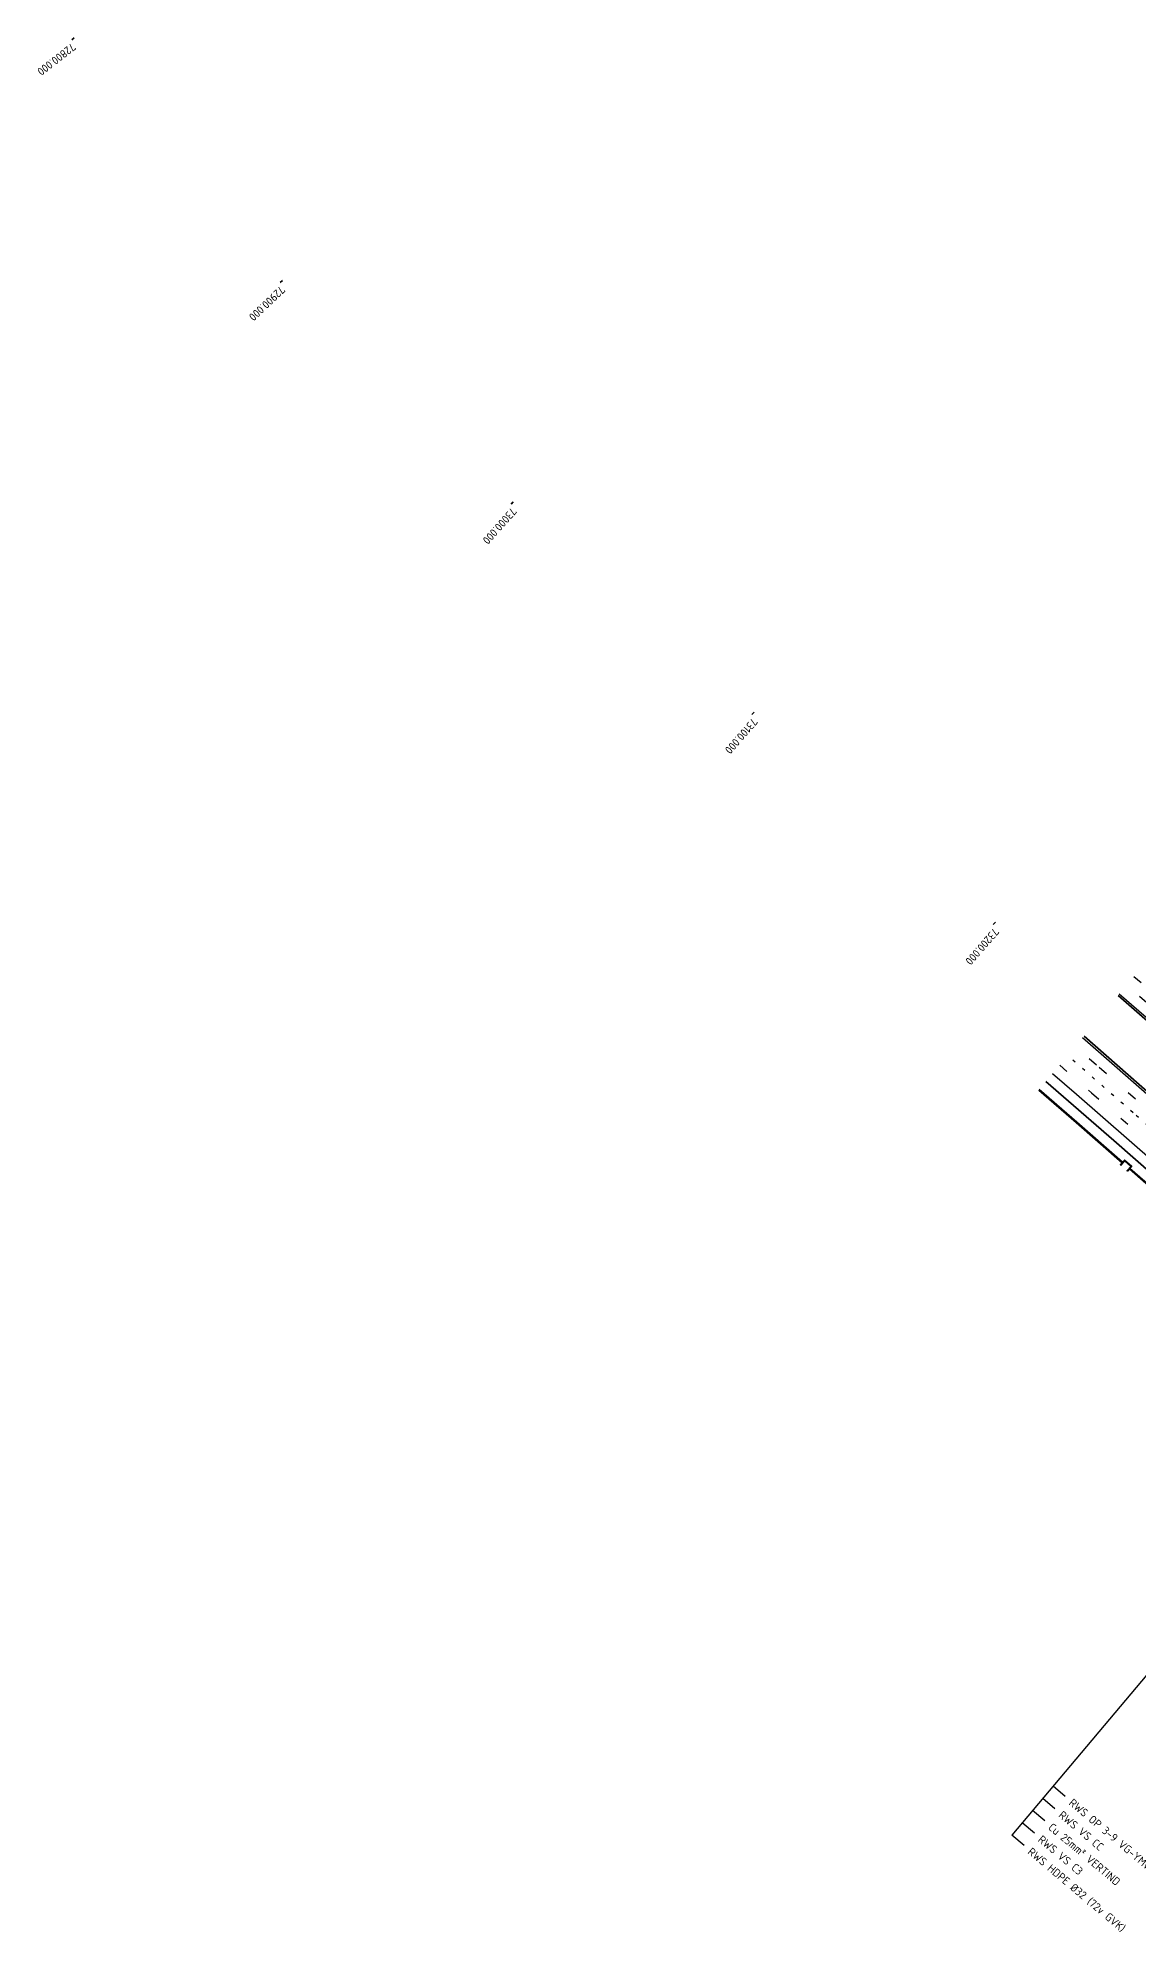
# Model space of a CAD drawing. Header units: metres. Extents: x 134219 to 139178, y 438661 to 444352.
# Drawn here: x 134219 to 134563, y 443760 to 444352 of the extents above; entities that cross this region are included whole.
import ezdxf
from ezdxf.enums import TextEntityAlignment as Align

# ---------------------------------------------------------------- set-up
doc = ezdxf.new("R2010")
doc.units = ezdxf.units.M
for name, pattern in [('13strp', [4, 1, -3]), ('39strp', [12, 3, -9]), ('dtm a2ee v011$0$13strp', [4, 1, -3])]:
    doc.linetypes.add(name, pattern=pattern)
for name, color, linetype, lineweight in [('N-WE-KL-ET_LS_OV_KABEL-T25', 7, 'Continuous', 25), ('Utd-ondergr-bs', 8, 'Continuous', 35), ('Utd-ondergr-nw', 8, '13strp', 35), ('X-XX-AL-AANPIJLING-S', 7, 'Continuous', 25)]:
    doc.layers.add(name, color=color, linetype=linetype, lineweight=lineweight)
doc.layers.add('Utd-weg-bs', color=8, linetype='Continuous')
doc.styles.add('alm a2ee v011$0$rtw_iso', font='NLCS-ISO.ttf')
doc.styles.add('NLCS-ISO', font='NLCS-ISO.ttf')

msp = doc.modelspace()

# ---------------------------------------------------------------- linework, layer by layer
at = {"layer": 'Utd-ondergr-bs'}
for points in [[(134556.95, 444052.49, 0), (134573.59, 444038, 0), (134590.19, 444023.54, 0), (134608.88, 444007.35, 0)], [(134546.32, 444039.82, 0), (134563.59, 444024.73, 0), (134578.88, 444011.38, 0), (134598.38, 443994.53, 0)], [(134534.42, 444025.65, 0), (134555.61, 444007.24, 0), (134574.27, 443990.88, 0), (134586.61, 443980.14, 0)], [(134584.42, 443977.46, 0), (134579.35, 443981.9, 0), (134560.57, 443998.35, 0), (134559.95, 443997.66, 0), (134559.8, 443997.79, 0), (134560.98, 443999.11, 0), (134559.01, 444000.81, 0), (134557.84, 443999.49, 0), (134557.69, 443999.62, 0), (134558.26, 444000.27, 0), (134543.92, 444012.79, 0), (134532.16, 444022.96, 0)], [(134584.55, 443977.61, 0), (134584.42, 443977.46, 0), (134579.35, 443981.9, 0), (134560.57, 443998.35, 0), (134559.95, 443997.66, 0), (134559.8, 443997.79, 0), (134560.98, 443999.11, 0), (134559.01, 444000.81, 0), (134557.84, 443999.49, 0), (134557.69, 443999.62, 0), (134558.26, 444000.27, 0), (134543.92, 444012.79, 0), (134532.16, 444022.96, 0)], [(134532.22, 444023.03, 0), (134543.97, 444012.86, 0), (134558.33, 444000.34, 0), (134558.4, 444000.28, 0)], [(134584.55, 443977.61, 0), (134579.48, 443982.05, 0), (134560.7, 443998.5, 0), (134561.27, 443999.13, 0), (134558.99, 444001.09, 0), (134558.39, 444000.42, 0), (134544.05, 444012.94, 0), (134532.29, 444023.11, 0)], [(134532.29, 444023.11, 0), (134544.05, 444012.94, 0), (134558.39, 444000.42, 0), (134558.99, 444001.09, 0), (134561.27, 443999.13, 0), (134560.7, 443998.5, 0), (134579.48, 443982.05, 0), (134584.55, 443977.61, 0)], [(134557.8, 443999.61, 0), (134558.4, 444000.28, 0), (134558.99, 444000.94, 0), (134561.12, 443999.12, 0), (134560.56, 443998.49, 0), (134559.91, 443997.76, 0)], [(134560.56, 443998.49, 0), (134560.64, 443998.42, 0), (134579.41, 443981.97, 0), (134584.48, 443977.54, 0)]]:
    msp.add_polyline3d(points, dxfattribs=at)
at = {"layer": 'Utd-ondergr-nw', "color": 7, "linetype": 'Continuous'}
for p, q in [((134230.6, 444351.75), (134229.81, 444351.14)), ((134295.7, 444275.97), (134294.97, 444275.28)), ((134367.82, 444206.81), (134367.16, 444206.06)), ((134443.15, 444141.04), (134442.49, 444140.29)), ((134518.61, 444075.42), (134517.95, 444074.67))]:
    msp.add_line(p, q, dxfattribs=at)
at = {"layer": 'Utd-weg-bs', "linetype": '39strp'}
for p, q in [((134565.94, 444050.22), (134559.67, 444055.72)), ((134564.15, 444056.42), (134561.9, 444058.38)), ((134550.25, 444030.72), (134543.55, 444036.53)), ((134538.72, 444030.77), (134548.71, 444022.08)), ((134571.45, 444012.22), (134550.25, 444030.72)), ((134548.71, 444022.08), (134572.21, 444001.77))]:
    msp.add_line(p, q, dxfattribs=at)
at = {"layer": 'Utd-weg-bs', "linetype": 'dtm a2ee v011$0$13strp'}
for p, q in [((134561.64, 444015.9), (134541.21, 444033.73)), ((134581.53, 443998.64), (134561.64, 444015.9))]:
    msp.add_line(p, q, dxfattribs=at)
at = {"layer": 'Utd-weg-bs'}
for points in [[(134609.27, 444007.83, 0), (134592.31, 444022.59, 0), (134569.57, 444042.35, 0), (134557.36, 444052.96, 0)], [(134597.92, 443993.96, 0), (134569.32, 444018.8, 0), (134545.86, 444039.27, 0)], [(134588.73, 443982.72, 0), (134568.63, 444000.06, 0), (134543.97, 444021.54, 0), (134536.45, 444028.07, 0)]]:
    msp.add_polyline3d(points, dxfattribs=at)
at = {"layer": 'X-XX-AL-AANPIJLING-S'}
for p, q in [((134639.24, 443927.32), (134523.75, 443790.15)), ((134540.46, 443802.23), (134536.63, 443805.45)), ((134537.24, 443798.4), (134533.41, 443801.62)), ((134530.8, 443790.75), (134526.97, 443793.97)), ((134534.02, 443794.58), (134530.19, 443797.8)), ((134527.58, 443786.93), (134523.75, 443790.15))]:
    msp.add_line(p, q, dxfattribs=at)

# ---------------------------------------------------------------- texts
at = {"layer": 'N-WE-KL-ET_LS_OV_KABEL-T25', "style": 'NLCS-ISO'}
for s, p in [('RWS OP 3-9 VG-YMvKas 4x10mm² (VS)', (134542.15, 443800.8)), ('Cu 25mm² VERTIND', (134535.71, 443793.15)), ('RWS VS CC', (134538.93, 443796.98)), ('RWS VS C3', (134532.49, 443789.33)), ('RWS HDPE Ø32 (72v GVK)', (134529.27, 443785.5))]:
    msp.add_text(s, height=2.5, rotation=319.90729, dxfattribs=at).set_placement(p, align=Align.MIDDLE_LEFT)
at = {"layer": 'Utd-ondergr-nw', "color": 7, "style": 'alm a2ee v011$0$rtw_iso'}
for s, rotation, p in [('72800.000', 217.79797, (134229.8, 444350.34)), ('72900.000', 223.52755, (134295.04, 444274.48)), ('73000.000', 228.31518, (134367.29, 444205.27)), ('73100.000', 228.99127, (134442.63, 444139.5)), ('73200.000', 228.99127, (134518.1, 444073.88))]:
    msp.add_text(s, height=2.5, rotation=rotation, dxfattribs=at).set_placement(p)

doc.saveas('drawing.dxf')
